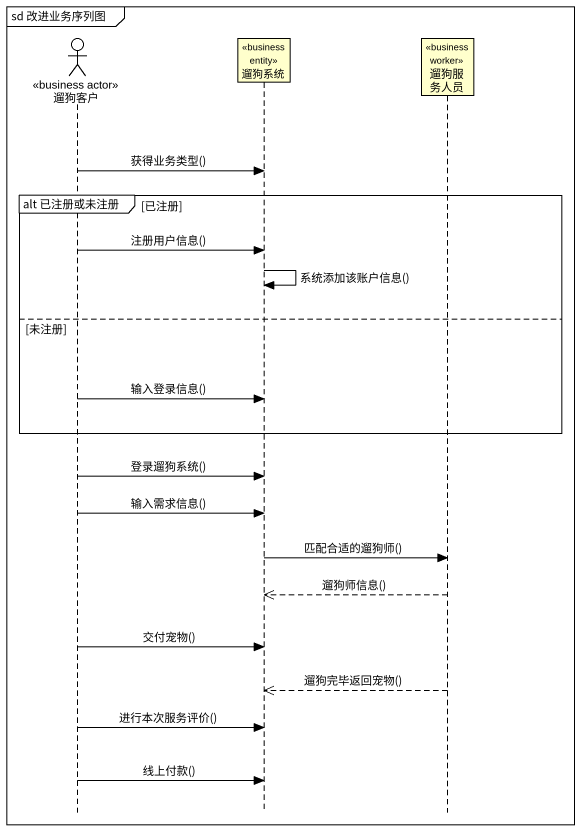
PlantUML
@startuml
mainframe sd 改进业务序列图
hide footbox
actor 遛狗客户 <<business actor>>
participant 遛狗系统 <<business entity>>
participant 遛狗服务人员 <<business worker>>

遛狗客户 -> 遛狗系统 : 获得业务类型()
group alt 已注册或未注册 [已注册]
  遛狗客户 -> 遛狗系统 : 注册用户信息()
  遛狗系统 -> 遛狗系统 : 系统添加该账户信息()
else 未注册
  遛狗客户 -> 遛狗系统 : 输入登录信息()
end
遛狗客户 -> 遛狗系统 : 登录遛狗系统()
遛狗客户 -> 遛狗系统 : 输入需求信息()
遛狗系统 -> 遛狗服务人员 : 匹配合适的遛狗师()
遛狗服务人员 -->> 遛狗系统 : 遛狗师信息()
遛狗客户 -> 遛狗系统 : 交付宠物()
遛狗服务人员 -->> 遛狗系统 : 遛狗完毕返回宠物()
遛狗客户 -> 遛狗系统 : 进行本次服务评价()
遛狗客户 -> 遛狗系统 : 线上付款()
@enduml
